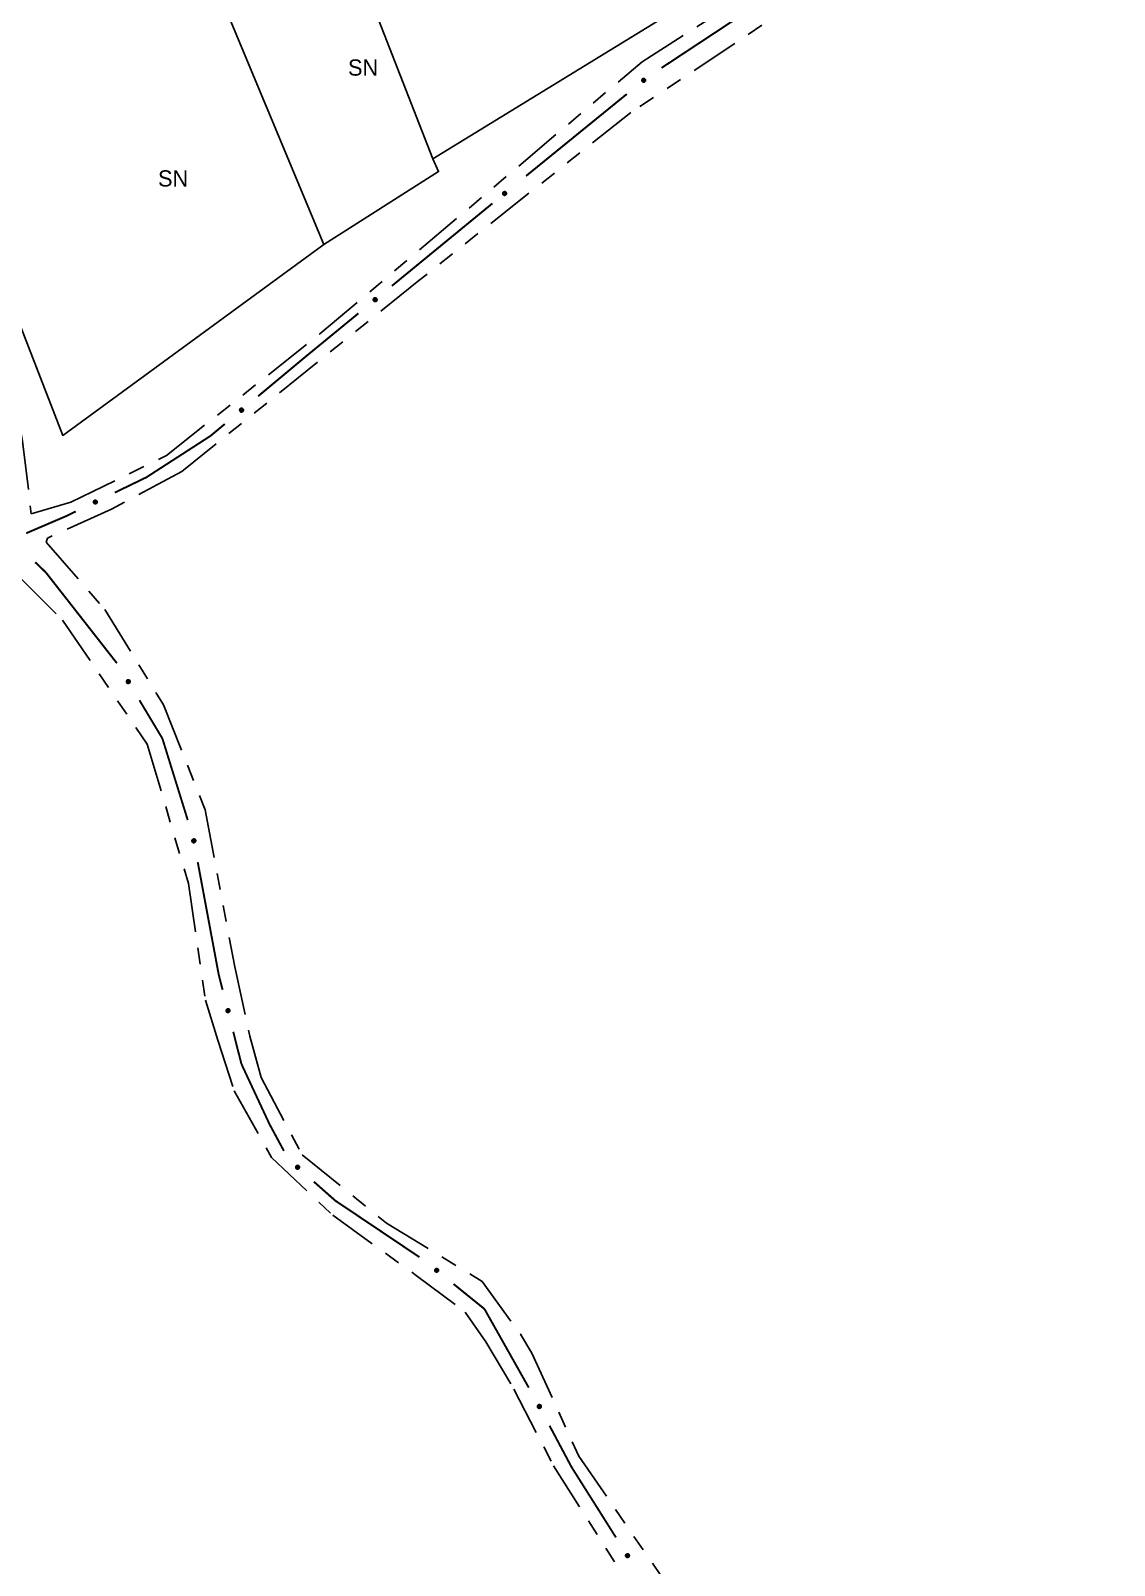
# Model space of a CAD drawing. Extents: x 207981 to 210201, y 4876477 to 4878908.
# Drawn here: x 209180 to 209280, y 4877278.4 to 4877420 of the extents above; entities that cross this region are included whole.
import ezdxf
from ezdxf.enums import TextEntityAlignment as Align

# ---------------------------------------------------------------- set-up
doc = ezdxf.new("R2010")
doc.units = 0
doc.header["$LTSCALE"] = 1.5
doc.header["$MEASUREMENT"] = 0
doc.linetypes.add('TRACO_25', pattern=[8, 3, -1, 1, -1, 1, -1])
for name, color, linetype in [('CD_MALHA_LOTES', 7, 'CONTINUOUS'), ('RU-QUADRA', 210, 'CONTINUOUS'), ('SV-EIXO-RUA-N-PAV', 6, 'CONTINUOUS'), ('SV-RUA-NAO-PAV', 7, 'CONTINUOUS'), ('Th_NmrPort', 1, 'CONTINUOUS')]:
    doc.layers.add(name, color=color, linetype=linetype)

msp = doc.modelspace()

# ---------------------------------------------------------------- linework, layer by layer
at = {"layer": 'CD_MALHA_LOTES', "linetype": 'Continuous', "flags": 128}
for points in [[(209217.07, 4877408.16), (209207.81, 4877431.91)], [(209207.01, 4877400.24), (209196.36, 4877425.81)], [(209243.12, 4877424.15), (209217.07, 4877408.16)], [(209207.01, 4877400.24), (209182.93, 4877382.64), (209168.54, 4877419.71)], [(209217.07, 4877408.16), (209217.6, 4877406.98)], [(209217.6, 4877406.98), (209207.01, 4877400.24)]]:
    msp.add_lwpolyline(points, dxfattribs=at)
at = {"layer": 'RU-QUADRA', "linetype": 'Continuous', "flags": 128}
msp.add_lwpolyline([(209274.890575, 4877445.752086), (209268.16, 4877440.31), (209251.89, 4877429.93), (209243.12, 4877424.15), (209217.07, 4877408.16), (209217.6, 4877406.98), (209207.01, 4877400.24), (209182.93, 4877382.64), (209168.54, 4877419.71), (209196.36, 4877425.81), (209195.61, 4877428.17), (209207.81, 4877431.91), (209236.97, 4877440.47), (209247.13, 4877443.41), (209264.73, 4877448.76), (209274.890756, 4877452.168336), (209277.425289, 4877453.018523), (209279.009212, 4877451.434601), (209279.959565, 4877449.850678)], close=True, dxfattribs=at)
at = {"layer": 'SV-EIXO-RUA-N-PAV', "const_width": 0.18}
for points in [[(209248.191355, 4877423.150818), (209238.174083, 4877416.543681)], [(209234.981838, 4877414.14111), (209225.671132, 4877406.570723)], [(209222.571558, 4877404.04237), (209213.293886, 4877396.431535)], [(209210.201329, 4877393.89459), (209205.562494, 4877390.089172)], [(209205.464413, 4877390.008713), (209200.952542, 4877386.24882)], [(209205.562494, 4877390.089172), (209205.464413, 4877390.008713)], [(209197.879657, 4877383.688082), (209197.111436, 4877383.047898)], [(209196.566269, 4877382.593593), (209191.282126, 4877379.180917)], [(209197.111436, 4877383.047898), (209196.566269, 4877382.593593)], [(209190.634173, 4877378.762448), (209187.727249, 4877377.357434)], [(209191.282126, 4877379.180917), (209190.634173, 4877378.762448)], [(209183.219054, 4877375.178473), (209179.549059, 4877373.605618)], [(209183.225504, 4877375.18159), (209183.219054, 4877375.178473)], [(209184.125853, 4877375.616759), (209183.225504, 4877375.18159)], [(209180.381139, 4877370.934172), (209181.101973, 4877370.241063)], [(209181.101973, 4877370.241063), (209181.365274, 4877369.987889)], [(209181.365274, 4877369.987889), (209187.919543, 4877361.612988)], [(209189.997241, 4877358.196569), (209192.055224, 4877354.766597)], [(209192.055224, 4877354.766597), (209192.117197, 4877354.663308)], [(209192.117197, 4877354.663308), (209194.455886, 4877347.13883)], [(209195.381337, 4877343.254254), (209197.212583, 4877333.423356)], [(209197.212583, 4877333.423356), (209197.307781, 4877332.912289)], [(209197.307781, 4877332.912289), (209197.671805, 4877331.477609)], [(209198.655557, 4877327.600467), (209199.393372, 4877324.69261)], [(209199.393372, 4877324.69261), (209199.408732, 4877324.632072)], [(209199.408732, 4877324.632072), (209201.919633, 4877319.25157)], [(209201.919633, 4877319.25157), (209202.004024, 4877319.070732)], [(209202.004024, 4877319.070732), (209203.331712, 4877316.605026)], [(209206.093026, 4877313.768284), (209207.590203, 4877312.442213)], [(209207.590203, 4877312.442213), (209208.059705, 4877312.026368)], [(209208.059705, 4877312.026368), (209215.840447, 4877306.800496)], [(209218.981943, 4877304.327663), (209221.314288, 4877302.440822)], [(209221.314288, 4877302.440822), (209221.83947, 4877302.015956)], [(209221.83947, 4877302.015956), (209225.925489, 4877294.763273)], [(209227.841026, 4877291.252089), (209229.719478, 4877287.7206)], [(209229.719478, 4877287.7206), (209229.872517, 4877287.432887)], [(209229.872517, 4877287.432887), (209233.967534, 4877280.94267)]]:
    msp.add_lwpolyline(points, dxfattribs=at)
at = {"layer": 'SV-EIXO-RUA-N-PAV'}
for points in [[(209236.714549, 4877415.408073), (209236.710223, 4877415.359357), (209236.696544, 4877415.318372), (209236.675295, 4877415.287472), (209236.649399, 4877415.265063), (209236.620323, 4877415.245121), (209236.586574, 4877415.231483), (209236.545762, 4877415.224644), (209236.496862, 4877415.22864), (209236.455798, 4877415.245413), (209236.42439, 4877415.264624), (209236.399468, 4877415.290281), (209236.380569, 4877415.318851), (209236.367561, 4877415.354377), (209236.361034, 4877415.395803), (209236.366243, 4877415.444877), (209236.379929, 4877415.484966), (209236.401267, 4877415.514314), (209236.42722, 4877415.539205), (209236.457148, 4877415.559208), (209236.490354, 4877415.572405), (209236.532076, 4877415.578901), (209236.580443, 4877415.573119), (209236.620583, 4877415.559924), (209236.650223, 4877415.539005), (209236.674153, 4877415.512902), (209236.694509, 4877415.483983), (209236.709631, 4877415.450627), (209236.714549, 4877415.408073)], [(209223.874152, 4877404.968558), (209223.870038, 4877404.919823), (209223.856537, 4877404.878779), (209223.835424, 4877404.847787), (209223.809625, 4877404.825265), (209223.780637, 4877404.805197), (209223.746946, 4877404.791412), (209223.706165, 4877404.784395), (209223.657248, 4877404.788179), (209223.616111, 4877404.804773), (209223.58462, 4877404.823847), (209223.559586, 4877404.849396), (209223.540563, 4877404.877883), (209223.527402, 4877404.913352), (209223.520694, 4877404.95475), (209223.525689, 4877405.003845), (209223.539201, 4877405.043993), (209223.56041, 4877405.073434), (209223.586255, 4877405.098438), (209223.616095, 4877405.118571), (209223.649244, 4877405.131912), (209223.690937, 4877405.13859), (209223.73933, 4877405.133018), (209223.779526, 4877405.119999), (209223.809257, 4877405.099208), (209223.8333, 4877405.07321), (209223.853782, 4877405.04438), (209223.869049, 4877405.01109), (209223.874152, 4877404.968558)], [(209211.92851, 4877395.169082), (209211.924396, 4877395.120347), (209211.910895, 4877395.079303), (209211.889782, 4877395.048311), (209211.863983, 4877395.025789), (209211.834995, 4877395.005721), (209211.801304, 4877394.991936), (209211.760523, 4877394.984919), (209211.711606, 4877394.988703), (209211.670469, 4877395.005297), (209211.638978, 4877395.024371), (209211.613944, 4877395.04992), (209211.594921, 4877395.078407), (209211.581759, 4877395.113876), (209211.575052, 4877395.155274), (209211.580047, 4877395.204369), (209211.593559, 4877395.244517), (209211.614768, 4877395.273958), (209211.640613, 4877395.298962), (209211.670453, 4877395.319095), (209211.703602, 4877395.332436), (209211.745295, 4877395.339114), (209211.793687, 4877395.333542), (209211.833884, 4877395.320523), (209211.863615, 4877395.299732), (209211.887658, 4877395.273734), (209211.90814, 4877395.244904), (209211.923407, 4877395.211614), (209211.92851, 4877395.169082)], [(209199.59695, 4877384.975867), (209199.593212, 4877384.927102), (209199.580029, 4877384.885954), (209199.559155, 4877384.854801), (209199.533531, 4877384.83208), (209199.504698, 4877384.811789), (209199.471115, 4877384.797745), (209199.430389, 4877384.790413), (209199.381445, 4877384.793819), (209199.340181, 4877384.810095), (209199.308543, 4877384.828926), (209199.283313, 4877384.854281), (209199.264071, 4877384.88262), (209199.250636, 4877384.917987), (209199.243609, 4877384.959331), (209199.248225, 4877385.008464), (209199.261427, 4877385.048715), (209199.282408, 4877385.078318), (209199.308059, 4877385.103521), (209199.337743, 4877385.123884), (209199.370788, 4877385.13748), (209199.412428, 4877385.14448), (209199.460862, 4877385.139282), (209199.501158, 4877385.126573), (209199.531048, 4877385.106013), (209199.555292, 4877385.080201), (209199.575995, 4877385.051529), (209199.591519, 4877385.018359), (209199.59695, 4877384.975867)], [(209186.103817, 4877376.450511), (209186.088386, 4877376.404101), (209186.065633, 4877376.367369), (209186.037838, 4877376.342195), (209186.007476, 4877376.326354), (209185.974589, 4877376.313646), (209185.938605, 4877376.308149), (209185.897315, 4877376.310895), (209185.850651, 4877376.326048), (209185.814555, 4877376.351829), (209185.788417, 4877376.377759), (209185.770075, 4877376.408467), (209185.758266, 4877376.440622), (209185.753792, 4877376.478189), (209185.756983, 4877376.520005), (209185.773356, 4877376.566559), (209185.795909, 4877376.602417), (209185.823433, 4877376.62606), (209185.854422, 4877376.644304), (209185.888153, 4877376.656875), (209185.923506, 4877376.662067), (209185.965602, 4877376.658778), (209186.011337, 4877376.64201), (209186.047358, 4877376.619924), (209186.071382, 4877376.592739), (209186.088655, 4877376.561826), (209186.101802, 4877376.528995), (209186.108834, 4877376.493053), (209186.103817, 4877376.450511)], [(209188.98872, 4877360.091396), (209189.036331, 4877360.080207), (209189.074963, 4877360.060855), (209189.102538, 4877360.035441), (209189.12105, 4877360.006629), (209189.136668, 4877359.97502), (209189.145384, 4877359.939678), (209189.146368, 4877359.898309), (209189.13548, 4877359.850469), (209189.113054, 4877359.812198), (209189.089585, 4877359.78383), (209189.060653, 4877359.762797), (209189.029692, 4877359.748139), (209188.992681, 4877359.7403), (209188.950748, 4877359.739712), (209188.902909, 4877359.751825), (209188.865165, 4877359.771057), (209188.839139, 4877359.796339), (209188.818178, 4877359.825559), (209188.80262, 4877359.85802), (209188.794264, 4877359.892762), (209188.793748, 4877359.934984), (209188.806329, 4877359.982043), (209188.825081, 4877360.019906), (209188.849991, 4877360.046281), (209188.879223, 4877360.066269), (209188.910736, 4877360.08232), (209188.945898, 4877360.09256), (209188.98872, 4877360.091396)], [(209195.096996, 4877345.381842), (209195.137715, 4877345.354751), (209195.167172, 4877345.323141), (209195.184152, 4877345.289705), (209195.191453, 4877345.256246), (209195.195066, 4877345.221174), (209195.190908, 4877345.185012), (209195.177403, 4877345.145897), (209195.150513, 4877345.104859), (209195.116148, 4877345.076811), (209195.084258, 4877345.05841), (209195.049808, 4877345.048789), (209195.015679, 4877345.04585), (209194.978258, 4877345.051411), (209194.938753, 4877345.065484), (209194.898141, 4877345.093522), (209194.869475, 4877345.12471), (209194.853901, 4877345.157482), (209194.844447, 4877345.192177), (209194.841187, 4877345.228026), (209194.845473, 4877345.263501), (209194.859715, 4877345.303251), (209194.887919, 4877345.342968), (209194.918699, 4877345.371914), (209194.951243, 4877345.387945), (209194.985611, 4877345.396483), (209195.020743, 4877345.400535), (209195.057269, 4877345.397868), (209195.096996, 4877345.381842)], [(209198.235044, 4877329.705378), (209198.277421, 4877329.680961), (209198.308848, 4877329.651309), (209198.327943, 4877329.619034), (209198.337379, 4877329.586113), (209198.343239, 4877329.551347), (209198.341414, 4877329.514991), (209198.330451, 4877329.47509), (209198.306255, 4877329.432408), (209198.273764, 4877329.40221), (209198.243123, 4877329.381797), (209198.209362, 4877329.369981), (209198.175493, 4877329.364854), (209198.137792, 4877329.367998), (209198.097463, 4877329.379503), (209198.055134, 4877329.404872), (209198.024523, 4877329.434153), (209198.006874, 4877329.465856), (209197.995209, 4877329.499872), (209197.989652, 4877329.535438), (209197.991649, 4877329.571114), (209198.003306, 4877329.611698), (209198.028898, 4877329.653145), (209198.057754, 4877329.68401), (209198.089201, 4877329.702099), (209198.122949, 4877329.712829), (209198.157748, 4877329.719131), (209198.194369, 4877329.718818), (209198.235044, 4877329.705378)], [(209204.56128, 4877315.272024), (209204.610052, 4877315.275675), (209204.652715, 4877315.268838), (209204.686658, 4877315.252895), (209204.712978, 4877315.230985), (209204.737381, 4877315.205538), (209204.756323, 4877315.174453), (209204.769705, 4877315.135296), (209204.773709, 4877315.086397), (209204.763834, 4877315.043153), (209204.749984, 4877315.009039), (209204.728718, 4877314.980279), (209204.7036, 4877314.956987), (209204.67066, 4877314.938379), (209204.630846, 4877314.925205), (209204.581578, 4877314.922368), (209204.539798, 4877314.929357), (209204.507372, 4877314.94564), (209204.478594, 4877314.967202), (209204.453992, 4877314.993481), (209204.435574, 4877315.024101), (209204.422382, 4877315.064212), (209204.420226, 4877315.112876), (209204.426721, 4877315.154626), (209204.442545, 4877315.187272), (209204.464411, 4877315.215127), (209204.489637, 4877315.239913), (209204.520091, 4877315.260255), (209204.56128, 4877315.272024)], [(209217.384577, 4877305.761506), (209217.433138, 4877305.767331), (209217.476064, 4877305.762406), (209217.510684, 4877305.747994), (209217.537957, 4877305.727282), (209217.563471, 4877305.702949), (209217.583783, 4877305.672742), (209217.5989, 4877305.634221), (209217.605084, 4877305.58555), (209217.59715, 4877305.541907), (209217.584836, 4877305.50721), (209217.564876, 4877305.477528), (209217.540823, 4877305.453138), (209217.508747, 4877305.433077), (209217.469561, 4877305.418139), (209217.420469, 4877305.413105), (209217.378418, 4877305.418221), (209217.345298, 4877305.43304), (209217.315585, 4877305.453296), (209217.289835, 4877305.47845), (209217.270067, 4877305.508217), (209217.255098, 4877305.547699), (209217.250771, 4877305.596218), (209217.255395, 4877305.638217), (209217.269745, 4877305.671537), (209217.290346, 4877305.70034), (209217.31444, 4877305.726228), (209217.343955, 4877305.747909), (209217.384577, 4877305.761506)], [(209226.931513, 4877293.196381), (209226.978484, 4877293.182753), (209227.016067, 4877293.161435), (209227.042296, 4877293.134634), (209227.059298, 4877293.104906), (209227.073266, 4877293.072534), (209227.080148, 4877293.036789), (209227.078999, 4877292.995425), (209227.065659, 4877292.94821), (209227.041291, 4877292.911145), (209227.016391, 4877292.884025), (209226.986413, 4877292.864512), (209226.954738, 4877292.851469), (209226.917372, 4877292.845548), (209226.875465, 4877292.847122), (209226.828313, 4877292.861685), (209226.791611, 4877292.882836), (209226.766922, 4877292.909427), (209226.747496, 4877292.939688), (209226.733631, 4877292.972908), (209226.727078, 4877293.008035), (209226.728738, 4877293.050226), (209226.743728, 4877293.096575), (209226.764407, 4877293.133421), (209226.790643, 4877293.158477), (209226.820867, 4877293.176932), (209226.853165, 4877293.191337), (209226.888808, 4877293.199751), (209226.931513, 4877293.196381)], [(209235.051191, 4877279.431469), (209235.099041, 4877279.421352), (209235.138098, 4877279.402872), (209235.166236, 4877279.378083), (209235.18539, 4877279.349695), (209235.201714, 4877279.318444), (209235.211221, 4877279.283306), (209235.213133, 4877279.24197), (209235.203322, 4877279.193898), (209235.181761, 4877279.155133), (209235.158934, 4877279.126245), (209235.130482, 4877279.104569), (209235.099858, 4877279.089219), (209235.063032, 4877279.080551), (209235.021123, 4877279.079022), (209234.973023, 4877279.090058), (209234.934858, 4877279.108438), (209234.90827, 4877279.13313), (209234.886659, 4877279.161872), (209234.870376, 4877279.193976), (209234.861243, 4877279.228521), (209234.859779, 4877279.27072), (209234.871301, 4877279.31805), (209234.889198, 4877279.356325), (209234.91351, 4877279.383252), (209234.942285, 4877279.403892), (209234.97343, 4877279.420645), (209235.008354, 4877279.431672), (209235.051191, 4877279.431469)]]:
    msp.add_lwpolyline(points, close=True, dxfattribs=at)
for points in [[(209236.532076, 4877415.578901), (209236.361034, 4877415.395803)], [(209236.490354, 4877415.572405), (209236.366243, 4877415.444877)], [(209236.554246, 4877415.572401), (209236.366337, 4877415.377408)], [(209236.580443, 4877415.573119), (209236.367561, 4877415.354377)], [(209236.508443, 4877415.570333), (209236.369365, 4877415.425595)], [(209236.598197, 4877415.56593), (209236.377073, 4877415.340412)], [(209236.470785, 4877415.562575), (209236.377756, 4877415.469348)], [(209236.457148, 4877415.559208), (209236.379929, 4877415.484966)], [(209236.620583, 4877415.559924), (209236.380569, 4877415.318851)], [(209236.632225, 4877415.547872), (209236.392043, 4877415.306859)], [(209236.650223, 4877415.539005), (209236.399468, 4877415.290281)], [(209236.6599, 4877415.524649), (209236.411645, 4877415.280589)], [(209236.674153, 4877415.512902), (209236.42439, 4877415.264624)], [(209236.682084, 4877415.495203), (209236.445078, 4877415.256773)], [(209236.694509, 4877415.483983), (209236.455798, 4877415.245413)], [(209236.698311, 4877415.464431), (209236.480165, 4877415.239576)], [(209236.709631, 4877415.450627), (209236.496862, 4877415.22864)], [(209236.710303, 4877415.430215), (209236.52286, 4877415.230325)], [(209236.714549, 4877415.408073), (209236.545762, 4877415.224644)], [(209236.711114, 4877415.381633), (209236.57164, 4877415.233056)], [(209236.710223, 4877415.359357), (209236.586574, 4877415.231483)], [(209236.702526, 4877415.335959), (209236.609695, 4877415.244652)], [(209236.696544, 4877415.318372), (209236.620323, 4877415.245121)], [(209223.690937, 4877405.13859), (209223.520694, 4877404.95475)], [(209223.649244, 4877405.131912), (209223.525689, 4877405.003845)], [(209223.713135, 4877405.132186), (209223.526077, 4877404.936377)], [(209223.73933, 4877405.133018), (209223.527402, 4877404.913352)], [(209223.667342, 4877405.129919), (209223.528895, 4877404.984577)], [(209223.757115, 4877405.125906), (209223.536974, 4877404.899428)], [(209223.629718, 4877405.121998), (209223.537095, 4877405.028367)], [(209223.616095, 4877405.118571), (209223.539201, 4877405.043993)], [(209223.779526, 4877405.119999), (209223.540563, 4877404.877883)], [(209223.79122, 4877405.107997), (209223.55209, 4877404.865941)], [(209223.809257, 4877405.099208), (209223.559586, 4877404.849396)], [(209223.818996, 4877405.084895), (209223.571805, 4877404.839757)], [(209223.8333, 4877405.07321), (209223.58462, 4877404.823847)], [(209223.841308, 4877405.055546), (209223.605342, 4877404.816086)], [(209223.853782, 4877405.04438), (209223.616111, 4877404.804773)], [(209223.857669, 4877405.024844), (209223.640503, 4877404.799042)], [(209223.869049, 4877405.01109), (209223.657248, 4877404.788179)], [(209223.86981, 4877404.990681), (209223.683238, 4877404.789977)], [(209223.874152, 4877404.968558), (209223.706165, 4877404.784395)], [(209223.870833, 4877404.942103), (209223.732006, 4877404.79292)], [(209223.870038, 4877404.919823), (209223.746946, 4877404.791412)], [(209223.862443, 4877404.896392), (209223.77001, 4877404.804682)], [(209223.856537, 4877404.878779), (209223.780637, 4877404.805197)], [(209211.745295, 4877395.339114), (209211.575052, 4877395.155274)], [(209211.703602, 4877395.332436), (209211.580047, 4877395.204369)], [(209211.767493, 4877395.33271), (209211.580435, 4877395.136901)], [(209211.793687, 4877395.333542), (209211.581759, 4877395.113876)], [(209211.7217, 4877395.330443), (209211.583253, 4877395.185101)], [(209211.811472, 4877395.32643), (209211.591331, 4877395.099952)], [(209211.684076, 4877395.322522), (209211.591453, 4877395.228891)], [(209211.670453, 4877395.319095), (209211.593559, 4877395.244517)], [(209211.833884, 4877395.320523), (209211.594921, 4877395.078407)], [(209211.845578, 4877395.308521), (209211.606448, 4877395.066465)], [(209211.863615, 4877395.299732), (209211.613944, 4877395.04992)], [(209211.873354, 4877395.285419), (209211.626163, 4877395.040281)], [(209211.887658, 4877395.273734), (209211.638978, 4877395.024371)], [(209211.895666, 4877395.25607), (209211.6597, 4877395.01661)], [(209211.90814, 4877395.244904), (209211.670469, 4877395.005297)], [(209211.912027, 4877395.225368), (209211.694861, 4877394.999566)], [(209211.923407, 4877395.211614), (209211.711606, 4877394.988703)], [(209211.924168, 4877395.191205), (209211.737596, 4877394.990501)], [(209211.92851, 4877395.169082), (209211.760523, 4877394.984919)], [(209211.925191, 4877395.142627), (209211.786364, 4877394.993444)], [(209211.924396, 4877395.120347), (209211.801304, 4877394.991936)], [(209211.916801, 4877395.096916), (209211.824368, 4877395.005206)], [(209211.910895, 4877395.079303), (209211.834995, 4877395.005721)], [(209199.412428, 4877385.14448), (209199.243609, 4877384.959331)], [(209199.370788, 4877385.13748), (209199.248225, 4877385.008464)], [(209199.434675, 4877385.138248), (209199.249134, 4877384.941001)], [(209199.460862, 4877385.139282), (209199.250636, 4877384.917987)], [(209199.388901, 4877385.135627), (209199.251579, 4877384.989221)], [(209199.351338, 4877385.127416), (209199.259441, 4877385.033073)], [(209199.478701, 4877385.132308), (209199.260315, 4877384.904137)], [(209199.337743, 4877385.123884), (209199.261427, 4877385.048715)], [(209199.501158, 4877385.126573), (209199.264071, 4877384.88262)], [(209199.512944, 4877385.114662), (209199.275689, 4877384.870768)], [(209199.531048, 4877385.106013), (209199.283313, 4877384.854281)], [(209199.540898, 4877385.091775), (209199.295606, 4877384.844736)], [(209199.555292, 4877385.080201), (209199.308543, 4877384.828926)], [(209199.563435, 4877385.062599), (209199.329325, 4877384.821325)], [(209199.575995, 4877385.051529), (209199.340181, 4877384.810095)], [(209199.580033, 4877385.032024), (209199.364616, 4877384.804553)], [(209199.591519, 4877385.018359), (209199.381445, 4877384.793819)], [(209199.592437, 4877384.997956), (209199.40742, 4877384.795818)], [(209199.59695, 4877384.975867), (209199.430389, 4877384.790413)], [(209199.593835, 4877384.949387), (209199.456164, 4877384.799137)], [(209199.593212, 4877384.927102), (209199.471115, 4877384.797745)], [(209199.585798, 4877384.903613), (209199.494076, 4877384.811192)], [(209199.580029, 4877384.885954), (209199.504698, 4877384.811789)], [(209186.011337, 4877376.64201), (209185.753792, 4877376.478189)], [(209185.965602, 4877376.658778), (209185.756983, 4877376.520005)], [(209185.985678, 4877376.647346), (209185.757906, 4877376.500882)], [(209186.047358, 4877376.619924), (209185.758266, 4877376.440622)], [(209186.026957, 4877376.630924), (209185.759831, 4877376.462408)], [(209186.05591, 4877376.605514), (209185.766669, 4877376.42631)], [(209186.071382, 4877376.592739), (209185.770075, 4877376.408467)], [(209185.940632, 4877376.655884), (209185.771952, 4877376.547076)], [(209185.923506, 4877376.662067), (209185.773356, 4877376.566559)], [(209186.077492, 4877376.57654), (209185.779692, 4877376.396231)], [(209186.088655, 4877376.561826), (209185.788417, 4877376.377759)], [(209185.902199, 4877376.65701), (209185.790196, 4877376.58772)], [(209185.888153, 4877376.656875), (209185.795909, 4877376.602417)], [(209186.092296, 4877376.542776), (209185.806741, 4877376.365353)], [(209186.101802, 4877376.528995), (209185.814555, 4877376.351829)], [(209186.100998, 4877376.509093), (209185.836922, 4877376.340537)], [(209186.108834, 4877376.493053), (209185.850651, 4877376.326048)], [(209186.104786, 4877376.473035), (209185.876338, 4877376.321699)], [(209186.103817, 4877376.450511), (209185.897315, 4877376.310895)], [(209186.094384, 4877376.425573), (209185.924435, 4877376.31312)], [(209186.088386, 4877376.404101), (209185.938605, 4877376.308149)], [(209186.075506, 4877376.383106), (209185.964138, 4877376.315638)], [(209186.065633, 4877376.367369), (209185.974589, 4877376.313646)], [(209188.793748, 4877359.934984), (209188.950748, 4877359.739712)], [(209188.794264, 4877359.892762), (209188.902909, 4877359.751825)], [(209188.79888, 4877359.910375), (209188.922439, 4877359.752182)], [(209188.80122, 4877359.871997), (209188.880316, 4877359.766691)], [(209188.80262, 4877359.85802), (209188.865165, 4877359.771057)], [(209188.803326, 4877359.956008), (209188.96971, 4877359.742353)], [(209188.806329, 4877359.982043), (209188.992681, 4877359.7403)], [(209188.815963, 4877359.998598), (209189.007854, 4877359.747736)], [(209188.825081, 4877360.019906), (209189.029692, 4877359.748139)], [(209188.838662, 4877360.029722), (209189.04319, 4877359.757798)], [(209188.849991, 4877360.046281), (209189.060653, 4877359.762797)], [(209188.865574, 4877360.053825), (209189.071974, 4877359.773477)], [(209188.879223, 4877360.066269), (209189.089585, 4877359.78383)], [(209188.897867, 4877360.071611), (209189.100289, 4877359.803197)], [(209188.910736, 4877360.08232), (209189.113054, 4877359.812198)], [(209188.930629, 4877360.083311), (209189.122287, 4877359.835491)], [(209188.945898, 4877360.09256), (209189.13548, 4877359.850469)], [(209188.966199, 4877360.090332), (209189.137497, 4877359.876443)], [(209188.98872, 4877360.091396), (209189.146368, 4877359.898309)], [(209189.014406, 4877360.084247), (209189.14171, 4877359.925118)], [(209189.036331, 4877360.080207), (209189.145384, 4877359.939678)], [(209189.058401, 4877360.06927), (209189.135625, 4877359.964432)], [(209189.074963, 4877360.060855), (209189.136668, 4877359.97502)], [(209194.918699, 4877345.371914), (209195.015679, 4877345.04585)], [(209194.93485, 4877345.376377), (209195.031698, 4877345.050194)], [(209194.951243, 4877345.387945), (209195.049808, 4877345.048789)], [(209194.968479, 4877345.389581), (209195.064142, 4877345.05485)], [(209194.985611, 4877345.396483), (209195.084258, 4877345.05841)], [(209195.004948, 4877345.394986), (209195.101045, 4877345.072828)], [(209195.020743, 4877345.400535), (209195.116148, 4877345.076811)], [(209195.039733, 4877345.394526), (209195.132924, 4877345.095422)], [(209195.057269, 4877345.397868), (209195.150513, 4877345.104859)], [(209195.075518, 4877345.388699), (209195.161463, 4877345.128498)], [(209195.096996, 4877345.381842), (209195.177403, 4877345.145897)], [(209194.841187, 4877345.228026), (209194.869475, 4877345.12471)], [(209194.84475, 4877345.241614), (209194.882153, 4877345.115333)], [(209194.845473, 4877345.263501), (209194.898141, 4877345.093522)], [(209194.855942, 4877345.278398), (209194.91657, 4877345.087045)], [(209194.859715, 4877345.303251), (209194.938753, 4877345.065484)], [(209194.876024, 4877345.319615), (209194.957445, 4877345.061347)], [(209194.887919, 4877345.342968), (209194.978258, 4877345.051411)], [(209194.902721, 4877345.355124), (209194.995071, 4877345.053088)], [(209195.118576, 4877345.366184), (209195.182387, 4877345.172647)], [(209195.137715, 4877345.354751), (209195.190908, 4877345.185012)], [(209195.154585, 4877345.336804), (209195.190396, 4877345.211615)], [(209195.167172, 4877345.323141), (209195.195066, 4877345.221174)], [(209197.989652, 4877329.535438), (209198.024523, 4877329.434153)], [(209197.991649, 4877329.571114), (209198.055134, 4877329.404872)], [(209197.992334, 4877329.549226), (209198.037776, 4877329.425611)], [(209198.001138, 4877329.586654), (209198.073941, 4877329.399593)], [(209198.003306, 4877329.611698), (209198.097463, 4877329.379503)], [(209198.018529, 4877329.629076), (209198.116383, 4877329.376575)], [(209198.028898, 4877329.653145), (209198.137792, 4877329.367998)], [(209198.042889, 4877329.666227), (209198.154462, 4877329.370752)], [(209198.057754, 4877329.68401), (209198.175493, 4877329.364854)], [(209198.073585, 4877329.689501), (209198.191199, 4877329.370219)], [(209198.089201, 4877329.702099), (209198.209362, 4877329.369981)], [(209198.106295, 4877329.70484), (209198.223277, 4877329.376951)], [(209198.122949, 4877329.712829), (209198.243123, 4877329.381797)], [(209198.142342, 4877329.712578), (209198.258949, 4877329.397263)], [(209198.157748, 4877329.719131), (209198.273764, 4877329.40221)], [(209198.177085, 4877329.714355), (209198.289309, 4877329.42186)], [(209198.194369, 4877329.718818), (209198.306255, 4877329.432408)], [(209198.21317, 4877329.710841), (209198.315663, 4877329.456702)], [(209198.235044, 4877329.705378), (209198.330451, 4877329.47509)], [(209198.257586, 4877329.69114), (209198.333706, 4877329.502105)], [(209198.277421, 4877329.680961), (209198.341414, 4877329.514991)], [(209198.295409, 4877329.664135), (209198.339194, 4877329.541507)], [(209198.308848, 4877329.651309), (209198.343239, 4877329.551347)], [(209204.420226, 4877315.112876), (209204.67066, 4877314.938379)], [(209204.422382, 4877315.064212), (209204.630846, 4877314.925205)], [(209204.424434, 4877315.131562), (209204.682894, 4877314.950033)], [(209204.425193, 4877315.087143), (209204.648135, 4877314.933427)], [(209204.426721, 4877315.154626), (209204.7036, 4877314.956987)], [(209204.434678, 4877315.042286), (209204.600097, 4877314.928583)], [(209204.435574, 4877315.024101), (209204.581578, 4877314.922368)], [(209204.436721, 4877315.168072), (209204.713567, 4877314.970258)], [(209204.442545, 4877315.187272), (209204.728718, 4877314.980279)], [(209204.448453, 4877315.006389), (209204.555561, 4877314.92975)], [(209204.453992, 4877314.993481), (209204.539798, 4877314.929357)], [(209204.455136, 4877315.199154), (209204.736302, 4877314.993869)], [(209204.464411, 4877315.215127), (209204.749984, 4877315.009039)], [(209204.480585, 4877315.225829), (209204.754367, 4877315.030729)], [(209204.489637, 4877315.239913), (209204.763834, 4877315.043153)], [(209204.508311, 4877315.246842), (209204.765633, 4877315.068144)], [(209204.520091, 4877315.260255), (209204.773709, 4877315.086397)], [(209204.540122, 4877315.264236), (209204.767821, 4877315.111775)], [(209204.56128, 4877315.272024), (209204.769705, 4877315.135296)], [(209204.587927, 4877315.272933), (209204.757198, 4877315.159463)], [(209204.610052, 4877315.275675), (209204.756323, 4877315.174453)], [(209204.634389, 4877315.271883), (209204.739571, 4877315.195127)], [(209204.652715, 4877315.268838), (209204.737381, 4877315.205538)], [(209217.31444, 4877305.726228), (209217.59715, 4877305.541907)], [(209217.332786, 4877305.733984), (209217.59783, 4877305.566954)], [(209217.343955, 4877305.747909), (209217.605084, 4877305.58555)], [(209217.363789, 4877305.752781), (209217.598069, 4877305.61064)], [(209217.384577, 4877305.761506), (209217.5989, 4877305.634221)], [(209217.411157, 4877305.763604), (209217.585327, 4877305.657805)], [(209217.433138, 4877305.767331), (209217.583783, 4877305.672742)], [(209217.45762, 4877305.764629), (209217.566124, 4877305.692646)], [(209217.476064, 4877305.762406), (209217.563471, 4877305.702949)], [(209217.250771, 4877305.596218), (209217.508747, 4877305.433077)], [(209217.25414, 4877305.615074), (209217.520448, 4877305.445267)], [(209217.255098, 4877305.547699), (209217.469561, 4877305.418139)], [(209217.255395, 4877305.638217), (209217.540823, 4877305.453138)], [(209217.256882, 4877305.570733), (209217.486465, 4877305.427125)], [(209217.264784, 4877305.652096), (209217.550188, 4877305.466841)], [(209217.26836, 4877305.526344), (209217.438692, 4877305.42014)], [(209217.269745, 4877305.671537), (209217.564876, 4877305.477528)], [(209217.270067, 4877305.508217), (209217.420469, 4877305.413105)], [(209217.281794, 4877305.683969), (209217.571846, 4877305.491443)], [(209217.283725, 4877305.491098), (209217.394148, 4877305.419318)], [(209217.289835, 4877305.47845), (209217.378418, 4877305.418221)], [(209217.290346, 4877305.70034), (209217.584836, 4877305.50721)], [(209217.306026, 4877305.711754), (209217.588247, 4877305.529074)], [(209226.727078, 4877293.008035), (209226.828313, 4877292.861685)], [(209226.728738, 4877293.050226), (209226.875465, 4877292.847122)], [(209226.732595, 4877293.025386), (209226.847836, 4877292.861034)], [(209226.732954, 4877292.986938), (209226.806517, 4877292.877695)], [(209226.733631, 4877292.972908), (209226.791611, 4877292.882836)], [(209226.739387, 4877293.070729), (209226.894537, 4877292.848782)], [(209226.743728, 4877293.096575), (209226.917372, 4877292.845548)], [(209226.754202, 4877293.112611), (209226.932908, 4877292.852191)], [(209226.764407, 4877293.133421), (209226.954738, 4877292.851469)], [(209226.778476, 4877293.142524), (209226.968716, 4877292.860419)], [(209226.790643, 4877293.158477), (209226.986413, 4877292.864512)], [(209226.806594, 4877293.165208), (209226.998269, 4877292.874594)], [(209226.820867, 4877293.176932), (209227.016391, 4877292.884025)], [(209226.839762, 4877293.181305), (209227.028079, 4877292.902814)], [(209226.853165, 4877293.191337), (209227.041291, 4877292.911145)], [(209226.873083, 4877293.191301), (209227.051712, 4877292.933931)], [(209226.888808, 4877293.199751), (209227.065659, 4877292.94821)], [(209226.908968, 4877293.196479), (209227.069013, 4877292.974045)], [(209226.931513, 4877293.196381), (209227.078999, 4877292.995425)], [(209226.956797, 4877293.187918), (209227.075729, 4877293.022438)], [(209226.978484, 4877293.182753), (209227.080148, 4877293.036789)], [(209226.999961, 4877293.170693), (209227.071679, 4877293.062014)], [(209227.016067, 4877293.161435), (209227.073266, 4877293.072534)], [(209234.859779, 4877279.27072), (209235.021123, 4877279.079022)], [(209234.861243, 4877279.228521), (209234.973023, 4877279.090058)], [(209234.865462, 4877279.246233), (209234.992541, 4877279.090853)], [(209234.868663, 4877279.207917), (209234.950103, 4877279.104413)], [(209234.868883, 4877279.291954), (209235.04002, 4877279.082088)], [(209234.870376, 4877279.193976), (209234.934858, 4877279.108438)], [(209234.871301, 4877279.31805), (209235.063032, 4877279.080551)], [(209234.88056, 4877279.334818), (209235.078034, 4877279.088326)], [(209234.889198, 4877279.356325), (209235.099858, 4877279.089219)], [(209234.902555, 4877279.366443), (209235.113135, 4877279.099179)], [(209234.91351, 4877279.383252), (209235.130482, 4877279.104569)], [(209234.928919, 4877279.391145), (209235.14156, 4877279.1155)], [(209234.942285, 4877279.403892), (209235.158934, 4877279.126245)], [(209234.960805, 4877279.40965), (209235.169201, 4877279.145848)], [(209234.97343, 4877279.420645), (209235.181761, 4877279.155133)], [(209234.993296, 4877279.422083), (209235.190468, 4877279.178627)], [(209235.008354, 4877279.431672), (209235.203322, 4877279.193898)], [(209235.0287, 4877279.4299), (209235.204756, 4877279.219911)], [(209235.051191, 4877279.431469), (209235.213133, 4877279.24197)], [(209235.077031, 4877279.424899), (209235.207874, 4877279.268668)], [(209235.099041, 4877279.421352), (209235.211221, 4877279.283306)], [(209235.121351, 4877279.410914), (209235.200909, 4877279.307836)], [(209235.138098, 4877279.402872), (209235.201714, 4877279.318444)]]:
    msp.add_lwpolyline(points, dxfattribs=at)
at = {"layer": 'SV-RUA-NAO-PAV', "linetype": 'TRACO_25'}
for points in [[(209166.386286, 4877428.732048, 13.524793), (209164.739092, 4877424.51529, 13.524793), (209165.258659, 4877421.008033, 13.424985), (209178.099605, 4877388.694041, 13.64955), (209179.208023, 4877382.103979, 13.724406), (209180.018519, 4877375.410645, 13.799261), (209183.67067, 4877376.476398, 13.973924), (209192.493017, 4877380.769232, 14.248392), (209206.66158, 4877392.004153, 14.098682), (209236.385904, 4877417.107198, 14.373151), (209247.515777, 4877424.218778, 14.323248), (209267.914806, 4877437.696834, 14.398103), (209274.890495, 4877442.902543, 14.148585)], [(209274.890379, 4877438.771788, 14.22344), (209235.349498, 4877412.434899, 14.22344), (209215.775029, 4877396.923468, 14.22344), (209193.908875, 4877379.291205, 14.248392), (209187.420039, 4877375.823937, 14.048779), (209181.519252, 4877373.161165, 13.774309), (209181.399448, 4877372.785938, 13.774309), (209186.817426, 4877366.571842, 14.07373), (209192.219315, 4877357.766012, 14.298296), (209196.061333, 4877348.094118, 14.398103), (209198.794087, 4877333.599533, 14.697523), (209200.175708, 4877327.187488, 14.697523), (209201.221622, 4877323.387271, 14.64762), (209205.030833, 4877316.231764, 14.672572), (209212.794015, 4877309.946304, 14.897138), (209221.635217, 4877304.557019, 14.996944), (209225.150499, 4877299.685836, 14.897138), (209226.219633, 4877297.944774, 14.897138), (209230.541015, 4877288.444845, 14.285277), (209239.47709, 4877275.437397, 14.186138), (209253.722336, 4877255.574344, 14.582695), (209274.884535, 4877231.228854, 14.012645)], [(209065.732227, 4877279.578986, 12.822974), (209092.619568, 4877296.552686, 13.724406), (209097.473102, 4877300.580214, 13.724406), (209112.224594, 4877311.09953, 13.874117), (209122.454451, 4877320.293412, 13.874117), (209138.84429, 4877337.136925, 14.023827), (209160.341289, 4877354.390951, 13.92402), (209177.343939, 4877368.226705, 13.674502), (209179.149913, 4877369.344927, 13.674502), (209182.914949, 4877365.577824, 13.92402), (209190.720434, 4877354.134714, 14.098682), (209194.529222, 4877341.272831, 14.49791), (209196.091172, 4877330.50191, 14.448007), (209197.237498, 4877326.834903, 14.448007), (209198.744022, 4877322.136348, 14.448007), (209202.187882, 4877316.005853, 14.472958), (209207.833882, 4877310.67352, 14.847234), (209215.525417, 4877305.12014, 14.897138), (209220.066883, 4877301.734019, 14.897138), (209221.977232, 4877298.980666, 14.897138), (209224.562857, 4877294.632114, 14.433986), (209228.205774, 4877287.541325, 14.433986), (209237.608512, 4877272.771827, 14.186138)]]:
    msp.add_polyline3d(points, dxfattribs=at)

# ---------------------------------------------------------------- texts
at = {"layer": 'Th_NmrPort', "color": 1}
for p in [(209209.247151, 4877416.5835), (209191.716667, 4877406.35)]:
    msp.add_text('SN', height=1.5, dxfattribs=at).set_placement(p, align=Align.MIDDLE_LEFT)

doc.saveas('drawing.dxf')
